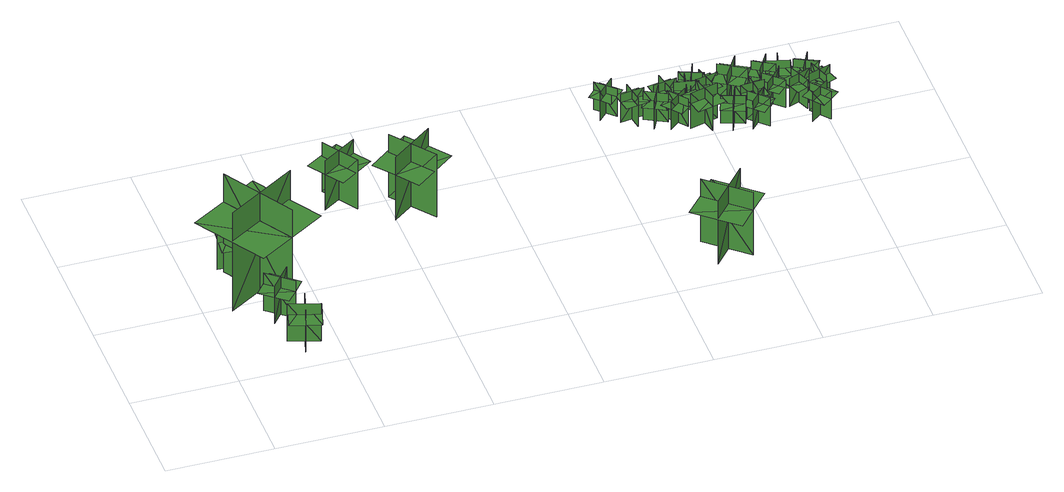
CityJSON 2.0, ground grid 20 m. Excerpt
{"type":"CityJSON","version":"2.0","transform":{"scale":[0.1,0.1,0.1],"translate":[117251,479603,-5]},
"CityObjects":{
"tree1":{"type":"SolitaryVegetationObject","geometry":[{"type":"MultiSurface","lod":"1","boundaries":[[[0,1,2]],[[0,2,3]],[[4,5,6]],[[4,6,7]],[[8,9,10]],[[8,10,11]],[[8,11,12]],[[8,12,13]]]}]},
"tree2":{"type":"SolitaryVegetationObject","geometry":[{"type":"MultiSurface","lod":"1","boundaries":[[[14,15,16]],[[14,16,17]],[[18,19,20]],[[18,20,21]],[[22,23,24]],[[22,24,25]],[[22,25,26]],[[22,26,27]]]}]},
"tree3":{"type":"SolitaryVegetationObject","geometry":[{"type":"MultiSurface","lod":"1","boundaries":[[[28,29,30]],[[28,30,31]],[[32,33,34]],[[32,34,35]],[[36,37,38]],[[36,38,39]],[[36,39,40]],[[36,40,41]]]}]},
"tree4":{"type":"SolitaryVegetationObject","geometry":[{"type":"MultiSurface","lod":"1","boundaries":[[[42,43,44]],[[42,44,45]],[[46,47,48]],[[46,48,49]],[[50,51,52]],[[50,52,53]],[[50,53,54]],[[50,54,55]]]}]},
"tree5":{"type":"SolitaryVegetationObject","geometry":[{"type":"MultiSurface","lod":"1","boundaries":[[[56,57,58]],[[56,58,59]],[[60,61,62]],[[60,62,63]],[[64,65,66]],[[64,66,67]],[[64,67,68]],[[64,68,69]]]}]},
"tree6":{"type":"SolitaryVegetationObject","geometry":[{"type":"MultiSurface","lod":"1","boundaries":[[[70,71,72]],[[70,72,73]],[[74,75,76]],[[74,76,77]],[[78,79,80]],[[78,80,81]],[[78,81,82]],[[78,82,83]]]}]},
"tree7":{"type":"SolitaryVegetationObject","geometry":[{"type":"MultiSurface","lod":"1","boundaries":[[[84,85,86]],[[84,86,87]],[[88,89,90]],[[88,90,91]],[[92,93,94]],[[92,94,95]],[[92,95,96]],[[92,96,97]]]}]},
"tree8":{"type":"SolitaryVegetationObject","geometry":[{"type":"MultiSurface","lod":"1","boundaries":[[[98,99,100]],[[98,100,101]],[[102,103,104]],[[102,104,105]],[[106,107,108]],[[106,108,109]],[[106,109,110]],[[106,110,111]]]}]},
"tree9":{"type":"SolitaryVegetationObject","geometry":[{"type":"MultiSurface","lod":"1","boundaries":[[[112,113,114]],[[112,114,115]],[[116,117,118]],[[116,118,119]],[[120,121,122]],[[120,122,123]],[[120,123,124]],[[120,124,125]]]}]},
"tree10":{"type":"SolitaryVegetationObject","geometry":[{"type":"MultiSurface","lod":"1","boundaries":[[[126,127,128]],[[126,128,129]],[[130,131,132]],[[130,132,133]],[[134,135,136]],[[134,136,137]],[[134,137,138]],[[134,138,139]]]}]},
"tree11":{"type":"SolitaryVegetationObject","geometry":[{"type":"MultiSurface","lod":"1","boundaries":[[[140,141,142]],[[140,142,143]],[[144,145,146]],[[144,146,147]],[[148,149,150]],[[148,150,151]],[[148,151,152]],[[148,152,153]]]}]},
"tree12":{"type":"SolitaryVegetationObject","geometry":[{"type":"MultiSurface","lod":"1","boundaries":[[[154,155,156]],[[154,156,157]],[[158,159,160]],[[158,160,161]],[[162,163,164]],[[162,164,165]],[[162,165,166]],[[162,166,167]]]}]},
"tree13":{"type":"SolitaryVegetationObject","geometry":[{"type":"MultiSurface","lod":"1","boundaries":[[[168,169,170]],[[168,170,171]],[[172,173,174]],[[172,174,175]],[[176,177,178]],[[176,178,179]],[[176,179,180]],[[176,180,181]]]}]},
"tree14":{"type":"SolitaryVegetationObject","geometry":[{"type":"MultiSurface","lod":"1","boundaries":[[[182,183,184]],[[182,184,185]],[[186,187,188]],[[186,188,189]],[[190,191,192]],[[190,192,193]],[[190,193,194]],[[190,194,195]]]}]},
"tree15":{"type":"SolitaryVegetationObject","geometry":[{"type":"MultiSurface","lod":"1","boundaries":[[[196,197,198]],[[196,198,199]],[[200,201,202]],[[200,202,203]],[[204,205,206]],[[204,206,207]],[[204,207,208]],[[204,208,209]]]}]},
"tree16":{"type":"SolitaryVegetationObject","geometry":[{"type":"MultiSurface","lod":"1","boundaries":[[[210,211,212]],[[210,212,213]],[[214,215,216]],[[214,216,217]],[[218,219,220]],[[218,220,221]],[[218,221,222]],[[218,222,223]]]}]},
"tree17":{"type":"SolitaryVegetationObject","geometry":[{"type":"MultiSurface","lod":"1","boundaries":[[[224,225,226]],[[224,226,227]],[[228,229,230]],[[228,230,231]],[[232,233,234]],[[232,234,235]],[[232,235,236]],[[232,236,237]]]}]},
"tree18":{"type":"SolitaryVegetationObject","geometry":[{"type":"MultiSurface","lod":"1","boundaries":[[[238,239,240]],[[238,240,241]],[[242,243,244]],[[242,244,245]],[[246,247,248]],[[246,248,249]],[[246,249,250]],[[246,250,251]]]}]},
"tree19":{"type":"SolitaryVegetationObject","geometry":[{"type":"MultiSurface","lod":"1","boundaries":[[[252,253,254]],[[252,254,255]],[[256,257,258]],[[256,258,259]],[[260,261,262]],[[260,262,263]],[[260,263,264]],[[260,264,265]]]}]},
"tree20":{"type":"SolitaryVegetationObject","geometry":[{"type":"MultiSurface","lod":"1","boundaries":[[[266,267,268]],[[266,268,269]],[[270,271,272]],[[270,272,273]],[[274,275,276]],[[274,276,277]],[[274,277,278]],[[274,278,279]]]}]},
"tree21":{"type":"SolitaryVegetationObject","geometry":[{"type":"MultiSurface","lod":"1","boundaries":[[[280,281,282]],[[280,282,283]],[[284,285,286]],[[284,286,287]],[[288,289,290]],[[288,290,291]],[[288,291,292]],[[288,292,293]]]}]},
"tree22":{"type":"SolitaryVegetationObject","geometry":[{"type":"MultiSurface","lod":"1","boundaries":[[[294,295,296]],[[294,296,297]],[[298,299,300]],[[298,300,301]],[[302,303,304]],[[302,304,305]],[[302,305,306]],[[302,306,307]]]}]},
"tree23":{"type":"SolitaryVegetationObject","geometry":[{"type":"MultiSurface","lod":"1","boundaries":[[[308,309,310]],[[308,310,311]],[[312,313,314]],[[312,314,315]],[[316,317,318]],[[316,318,319]],[[316,319,320]],[[316,320,321]]]}]},
"tree24":{"type":"SolitaryVegetationObject","geometry":[{"type":"MultiSurface","lod":"1","boundaries":[[[322,323,324]],[[322,324,325]],[[326,327,328]],[[326,328,329]],[[330,331,332]],[[330,332,333]],[[330,333,334]],[[330,334,335]]]}]},
"tree25":{"type":"SolitaryVegetationObject","geometry":[{"type":"MultiSurface","lod":"1","boundaries":[[[336,337,338]],[[336,338,339]],[[340,341,342]],[[340,342,343]],[[344,345,346]],[[344,346,347]],[[344,347,348]],[[344,348,349]]]}]},
"tree26":{"type":"SolitaryVegetationObject","geometry":[{"type":"MultiSurface","lod":"1","boundaries":[[[350,351,352]],[[350,352,353]],[[354,355,356]],[[354,356,357]],[[358,359,360]],[[358,360,361]],[[358,361,362]],[[358,362,363]]]}]},
"tree27":{"type":"SolitaryVegetationObject","geometry":[{"type":"MultiSurface","lod":"1","boundaries":[[[364,365,366]],[[364,366,367]],[[368,369,370]],[[368,370,371]],[[372,373,374]],[[372,374,375]],[[372,375,376]],[[372,376,377]]]}]}
},
"vertices":[
[167,53,10],[111,70,10],[111,70,92],[167,53,92],[149,88,10],[132,31,10],[132,31,92],[149,88,92],[149,88,69],[121,97,69],[104,40,69],[132,31,69],[160,23,69],[177,79,69],
[106,124,10],[143,169,10],[143,169,92],[106,124,92],[145,127,10],[99,165,10],[99,165,92],[145,127,92],[145,127,69],[164,150,69],[118,188,69],[99,165,69],[81,142,69],[126,105,69],
[51,190,2],[183,272,2],[183,272,218],[51,190,218],[152,166,2],[70,298,2],[70,298,218],[152,166,218],[152,166,157],[218,207,157],[136,338,157],[70,298,157],[4,257,157],[86,125,157],
[119,299,6],[60,304,6],[60,304,88],[119,299,88],[94,329,6],[89,271,6],[89,271,88],[94,329,88],[94,329,65],[65,332,65],[59,273,65],[89,271,65],[118,268,65],[123,327,65],
[299,448,11],[342,383,11],[342,383,119],[299,448,119],[288,397,11],[353,440,11],[353,440,119],[288,397,119],[288,397,89],[310,365,89],[374,407,89],[353,440,89],[332,472,89],[267,430,89],
[403,395,13],[464,316,13],[464,316,151],[403,395,151],[394,330,13],[473,390,13],[473,390,151],[394,330,151],[394,330,112],[424,290,112],[503,351,112],[473,390,112],[443,430,112],[364,369,112],
[886,38,14],[951,113,14],[951,113,152],[886,38,152],[952,42,14],[877,107,14],[877,107,152],[952,42,152],[952,42,114],[985,80,114],[909,145,114],[877,107,114],[844,69,114],[920,5,114],
[847,480,18],[815,511,18],[815,511,79],[847,480,79],[846,510,18],[816,478,18],[816,478,79],[846,510,79],[846,510,62],[830,525,62],[800,493,62],[816,478,62],[831,462,62],[862,494,62],
[866,485,18],[873,442,18],[873,442,80],[866,485,80],[848,462,18],[892,468,18],[892,468,80],[848,462,80],[848,462,63],[852,440,63],[896,447,63],[892,468,63],[889,490,63],[845,483,63],
[926,436,19],[887,457,19],[887,457,81],[926,436,81],[917,465,19],[897,425,19],[897,425,81],[917,465,81],[917,465,63],[897,475,63],[877,435,63],[897,425,63],[917,415,63],[937,455,63],
[955,412,20],[927,446,20],[927,446,81],[955,412,81],[958,442,20],[924,413,20],[924,413,81],[958,442,81],[958,442,64],[943,459,64],[910,430,64],[924,413,64],[938,396,64],[972,425,64],
[927,491,19],[935,448,19],[935,448,80],[927,491,80],[910,467,19],[953,475,19],[953,475,80],[910,467,80],[910,467,63],[914,445,63],[957,453,63],[953,475,63],[950,497,63],[906,489,63],
[945,463,19],[988,455,19],[988,455,81],[945,463,81],[961,439,19],[970,482,19],[970,482,81],[961,439,81],[961,439,63],[983,434,63],[992,478,63],[970,482,63],[948,486,63],[940,443,63],
[991,388,20],[978,441,20],[978,441,97],[991,388,97],[1010,419,20],[957,406,20],[957,406,97],[1010,419,97],[1010,419,75],[1004,446,75],[950,433,75],[957,406,75],[963,379,75],[1017,392,75],
[976,463,19],[992,504,19],[992,504,80],[976,463,80],[1003,474,19],[962,491,19],[962,491,80],[1003,474,80],[1003,474,63],[1011,495,63],[970,512,63],[962,491,63],[953,471,63],[994,454,63],
[983,458,19],[1026,468,19],[1026,468,81],[983,458,81],[1008,442,19],[998,485,19],[998,485,81],[1008,442,81],[1008,442,64],[1029,447,64],[1019,490,64],[998,485,64],[976,481,64],[986,437,64],
[1025,376,21],[1041,417,21],[1041,417,82],[1025,376,82],[1052,388,21],[1011,403,21],[1011,403,82],[1052,388,82],[1052,388,65],[1060,409,65],[1018,424,65],[1011,403,65],[1003,383,65],[1045,367,65],
[1026,472,19],[1073,443,19],[1073,443,96],[1026,472,96],[1034,436,19],[1063,483,19],[1063,483,96],[1034,436,96],[1034,436,75],[1058,421,75],[1087,469,75],[1063,483,75],[1040,497,75],[1011,450,75],
[1058,399,21],[1090,368,21],[1090,368,83],[1058,399,83],[1059,369,21],[1089,401,21],[1089,401,83],[1059,369,83],[1059,369,65],[1075,354,65],[1105,386,65],[1089,401,65],[1073,417,65],[1043,385,65],
[1077,399,21],[1073,443,21],[1073,443,82],[1077,399,82],[1096,421,21],[1052,418,21],[1052,418,82],[1096,421,82],[1096,421,65],[1094,443,65],[1050,440,65],[1052,418,65],[1054,396,65],[1098,399,65],
[1098,440,21],[1131,409,21],[1131,409,82],[1098,440,82],[1099,410,21],[1129,442,21],[1129,442,82],[1099,410,82],[1099,410,65],[1115,395,65],[1146,427,65],[1129,442,65],[1113,457,65],[1083,425,65],
[1091,478,20],[1129,456,20],[1129,456,82],[1091,478,82],[1098,450,20],[1121,488,20],[1121,488,82],[1098,450,82],[1098,450,64],[1117,438,64],[1140,476,64],[1121,488,64],[1102,499,64],[1079,461,64],
[1156,460,20],[1113,471,20],[1113,471,82],[1156,460,82],[1141,485,20],[1130,443,20],[1130,443,82],[1141,485,82],[1141,485,65],[1120,491,65],[1109,448,65],[1130,443,65],[1152,437,65],[1163,480,65],
[1150,436,21],[1167,395,21],[1167,395,83],[1150,436,83],[1139,409,21],[1180,426,21],[1180,426,83],[1139,409,83],[1139,409,66],[1147,388,66],[1188,406,66],[1180,426,66],[1171,446,66],[1130,429,66],
[1198,383,22],[1163,356,22],[1163,356,84],[1198,383,84],[1168,387,22],[1196,352,22],[1196,352,84],[1168,387,84],[1168,387,67],[1151,373,67],[1178,338,67],[1196,352,67],[1213,366,67],[1186,401,67],
[1162,460,20],[1202,440,20],[1202,440,82],[1162,460,82],[1172,432,20],[1191,472,20],[1191,472,82],[1172,432,82],[1172,432,65],[1191,422,65],[1211,462,65],[1191,472,65],[1171,481,65],[1152,442,65],
[1175,410,21],[1217,424,21],[1217,424,83],[1175,410,83],[1201,397,21],[1188,439,21],[1188,439,83],[1201,397,83],[1201,397,66],[1222,404,66],[1209,446,66],[1188,439,66],[1167,432,66],[1180,390,66]
]}
